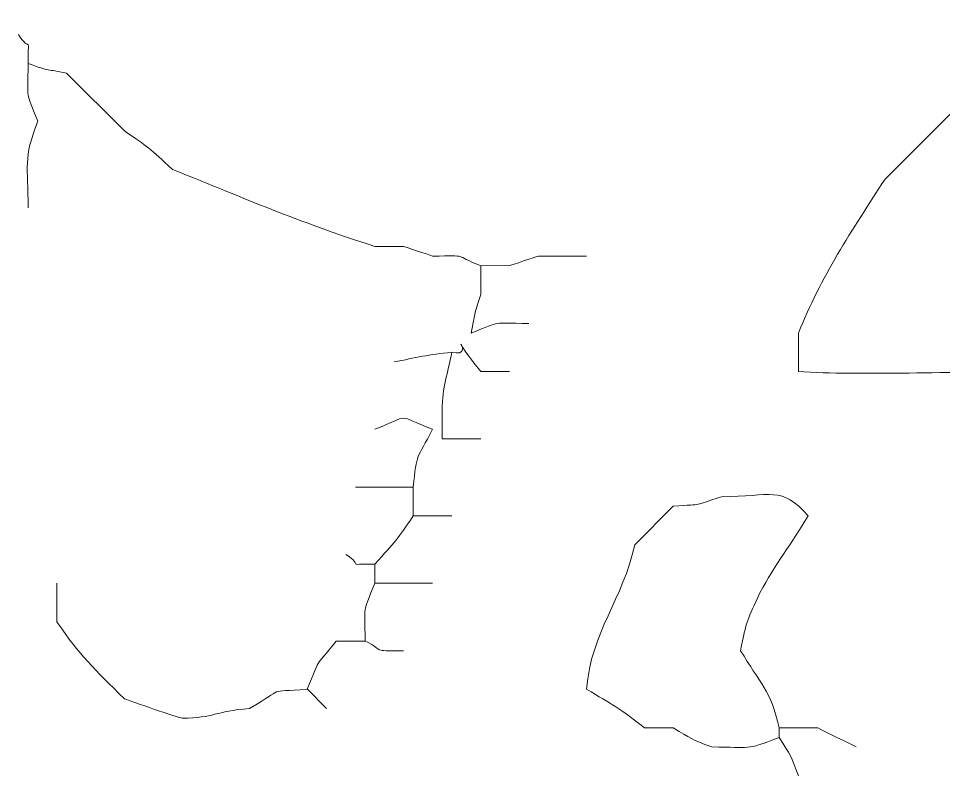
# Model space of a CAD drawing. Header units: centimetres. Extents: x -40.3 to 39, y -29.8 to 28.8.
# Drawn here: x 22.059 to 23.687, y -16.698 to -15.357 of the extents above; entities that cross this region are included whole.
import ezdxf

# ---------------------------------------------------------------- set-up
doc = ezdxf.new("R2010")
doc.units = ezdxf.units.CM
doc.header["$MEASUREMENT"] = 0
doc.layers.add('layer 1', color=7, linetype='Continuous')

msp = doc.modelspace()

# ---------------------------------------------------------------- linework, layer by layer
at = {"layer": 'layer 1', "color": 225, "lineweight": 0}
for points, knots in [([(23.99034, -15.09782), (23.99034, -15.09782), (23.99034, -15.19946), (23.99034, -15.19946), (23.99034, -15.19946), (23.99034, -15.19946), (23.92258, -15.26718), (23.92258, -15.26718), (23.92258, -15.26718), (23.92158, -15.26918), (23.89054, -15.31513), (23.88871, -15.31799), (23.88871, -15.31799), (23.88871, -15.31799), (23.75316, -15.45354), (23.75316, -15.45354), (23.75316, -15.45354), (23.75196, -15.45555), (23.72112, -15.5015), (23.71929, -15.50436), (23.71929, -15.50436), (23.71929, -15.50436), (23.58376, -15.63989), (23.58376, -15.63989), (23.58376, -15.63989), (23.52547, -15.72902), (23.47024, -15.81379), (23.43131, -15.91096), (23.43131, -15.91096), (23.43131, -15.91096), (23.43129, -15.97871), (23.43129, -15.97871), (23.43129, -15.97871), (23.54022, -15.98567), (23.70597, -15.97869), (23.83787, -15.97869), (23.83787, -15.97869), (23.89197, -15.99625), (23.96847, -16.019), (24.02419, -16.0295), (24.02419, -16.0295), (24.08899, -16.08205), (24.09714, -16.07347), (24.1428, -16.14811), (24.1428, -16.14811), (24.05849, -16.21465), (23.95173, -16.25414), (23.85479, -16.31753), (23.85479, -16.31753), (23.80393, -16.37263), (23.805, -16.37784), (23.77011, -16.43611), (23.77011, -16.43611), (23.77011, -16.50154), (23.76686, -16.46936), (23.75316, -16.50389), (23.75316, -16.50389), (23.8374, -16.56079), (23.91389, -16.64768), (23.99034, -16.72413)], [0, 0, 0, 0, 0.0625, 0.0625, 0.0625, 0.0625, 0.125, 0.125, 0.125, 0.125, 0.1875, 0.1875, 0.1875, 0.1875, 0.25, 0.25, 0.25, 0.25, 0.3125, 0.3125, 0.3125, 0.3125, 0.375, 0.375, 0.375, 0.375, 0.4375, 0.4375, 0.4375, 0.4375, 0.5, 0.5, 0.5, 0.5, 0.5625, 0.5625, 0.5625, 0.5625, 0.625, 0.625, 0.625, 0.625, 0.6875, 0.6875, 0.6875, 0.6875, 0.75, 0.75, 0.75, 0.75, 0.8125, 0.8125, 0.8125, 0.8125, 0.875, 0.875, 0.875, 0.875, 1, 1, 1, 1]), ([(22.07595, -15.69073), (22.07597, -15.61564), (22.06701, -15.60499), (22.09289, -15.53825), (22.09289, -15.53825), (22.07038, -15.48026), (22.07597, -15.50626), (22.07597, -15.43662), (22.07597, -15.43662), (22.11577, -15.45092), (22.10779, -15.44601), (22.14373, -15.45354), (22.14373, -15.45354), (22.14373, -15.45354), (22.24537, -15.5552), (22.24537, -15.5552), (22.24537, -15.5552), (22.28667, -15.5828), (22.2904, -15.58634), (22.33008, -15.62292), (22.33008, -15.62292), (22.46627, -15.67756), (22.54135, -15.71162), (22.68582, -15.75849), (22.68582, -15.75849), (22.68582, -15.75849), (22.73664, -15.75847), (22.73664, -15.75847), (22.73664, -15.75847), (22.73764, -15.75888), (22.78466, -15.77439), (22.78748, -15.77539), (22.78748, -15.77539), (22.85554, -15.77542), (22.82099, -15.77249), (22.87219, -15.79236)], [0, 0, 0, 0, 0.1, 0.1, 0.1, 0.1, 0.2, 0.2, 0.2, 0.2, 0.3, 0.3, 0.3, 0.3, 0.4, 0.4, 0.4, 0.4, 0.5, 0.5, 0.5, 0.5, 0.6, 0.6, 0.6, 0.6, 0.7, 0.7, 0.7, 0.7, 0.8, 0.8, 0.8, 0.8, 1, 1, 1, 1]), ([(22.95694, -15.89402), (22.8873, -15.89402), (22.91325, -15.88845), (22.85531, -15.91096), (22.85531, -15.91096), (22.86293, -15.87458), (22.85945, -15.88181), (22.87225, -15.84318), (22.87225, -15.84318), (22.87225, -15.84318), (22.87225, -15.79238), (22.87225, -15.79238), (22.87225, -15.79238), (22.87225, -15.79238), (22.92307, -15.79236), (22.92307, -15.79236), (22.92307, -15.79236), (22.92407, -15.79196), (22.97105, -15.77646), (22.97387, -15.77544), (22.97387, -15.77544), (22.97387, -15.77544), (23.05858, -15.77542), (23.05858, -15.77542)], [0, 0, 0, 0, 0.1428571, 0.1428571, 0.1428571, 0.1428571, 0.2857143, 0.2857143, 0.2857143, 0.2857143, 0.4285714, 0.4285714, 0.4285714, 0.4285714, 0.5714286, 0.5714286, 0.5714286, 0.5714286, 0.7142857, 0.7142857, 0.7142857, 0.7142857, 1, 1, 1, 1]), ([(22.87229, -16.09729), (22.87229, -16.09729), (22.80455, -16.09731), (22.80455, -16.09731), (22.80455, -16.09731), (22.80455, -16.09731), (22.80455, -16.04649), (22.80455, -16.04649), (22.80455, -16.04649), (22.80455, -16.00586), (22.81439, -15.98236), (22.8215, -15.94486), (22.8215, -15.94486), (22.87046, -15.95546), (22.80022, -15.88753), (22.87232, -15.97871), (22.87232, -15.97871), (22.87232, -15.97871), (22.92313, -15.97871), (22.92313, -15.97871)], [0, 0, 0, 0, 0.1666667, 0.1666667, 0.1666667, 0.1666667, 0.3333333, 0.3333333, 0.3333333, 0.3333333, 0.5, 0.5, 0.5, 0.5, 0.6666667, 0.6666667, 0.6666667, 0.6666667, 1, 1, 1, 1]), ([(22.68582, -16.08036), (22.75256, -16.05445), (22.7208, -16.05445), (22.78746, -16.08036), (22.78746, -16.08036), (22.76016, -16.13357), (22.75965, -16.12064), (22.75361, -16.182), (22.75361, -16.182), (22.75361, -16.182), (22.75359, -16.23284), (22.75359, -16.23284), (22.75359, -16.23284), (22.75359, -16.23284), (22.82135, -16.23284), (22.82135, -16.23284)], [0, 0, 0, 0, 0.2, 0.2, 0.2, 0.2, 0.4, 0.4, 0.4, 0.4, 0.6, 0.6, 0.6, 0.6, 1, 1, 1, 1]), ([(23.39733, -16.62249), (23.33516, -16.64663), (23.35033, -16.6394), (23.27877, -16.6394), (23.27877, -16.6394), (23.24202, -16.62619), (23.24302, -16.62442), (23.21099, -16.60555), (23.21099, -16.60555), (23.21099, -16.60555), (23.16019, -16.60553), (23.16019, -16.60553), (23.16019, -16.60553), (23.11644, -16.57102), (23.10355, -16.56472), (23.05855, -16.53778), (23.05855, -16.53778), (23.06632, -16.4366), (23.12314, -16.37908), (23.14324, -16.28368), (23.14324, -16.28368), (23.14324, -16.28368), (23.21101, -16.21591), (23.21101, -16.21591), (23.21101, -16.21591), (23.26917, -16.21132), (23.24155, -16.21651), (23.2957, -16.19899), (23.2957, -16.19899), (23.38329, -16.19897), (23.40139, -16.17839), (23.44817, -16.23286), (23.44817, -16.23286), (23.41951, -16.28148), (23.39061, -16.31768), (23.36348, -16.36839), (23.36348, -16.36839), (23.3422, -16.41417), (23.33945, -16.41786), (23.32961, -16.47002), (23.32961, -16.47002), (23.36205, -16.525), (23.38367, -16.5406), (23.39733, -16.60557)], [0, 0, 0, 0, 0.0833333, 0.0833333, 0.0833333, 0.0833333, 0.1666667, 0.1666667, 0.1666667, 0.1666667, 0.25, 0.25, 0.25, 0.25, 0.3333333, 0.3333333, 0.3333333, 0.3333333, 0.4166667, 0.4166667, 0.4166667, 0.4166667, 0.5, 0.5, 0.5, 0.5, 0.5833333, 0.5833333, 0.5833333, 0.5833333, 0.6666667, 0.6666667, 0.6666667, 0.6666667, 0.75, 0.75, 0.75, 0.75, 0.8333333, 0.8333333, 0.8333333, 0.8333333, 1, 1, 1, 1]), ([(22.635, -16.3006), (22.67013, -16.32246), (22.62903, -16.31753), (22.68582, -16.31753), (22.68582, -16.31753), (22.68582, -16.31753), (22.68582, -16.3514), (22.68582, -16.3514), (22.68582, -16.3514), (22.68582, -16.3514), (22.78746, -16.35142), (22.78746, -16.35142)], [0, 0, 0, 0, 0.25, 0.25, 0.25, 0.25, 0.5, 0.5, 0.5, 0.5, 1, 1, 1, 1]), ([(22.12677, -16.35142), (22.12677, -16.35142), (22.12677, -16.41918), (22.12677, -16.41918), (22.12677, -16.41918), (22.16653, -16.47796), (22.19222, -16.50159), (22.24537, -16.55469), (22.24537, -16.55469), (22.25719, -16.55879), (22.34154, -16.58858), (22.347, -16.58856), (22.347, -16.58856), (22.40429, -16.58856), (22.40418, -16.57633), (22.46561, -16.57166), (22.46561, -16.57166), (22.53138, -16.53369), (22.49224, -16.5435), (22.56724, -16.53776), (22.56724, -16.53776), (22.59149, -16.47864), (22.57691, -16.50411), (22.61808, -16.45307), (22.61808, -16.45307), (22.61808, -16.45307), (22.6689, -16.45305), (22.6689, -16.45305)], [0, 0, 0, 0, 0.125, 0.125, 0.125, 0.125, 0.25, 0.25, 0.25, 0.25, 0.375, 0.375, 0.375, 0.375, 0.5, 0.5, 0.5, 0.5, 0.625, 0.625, 0.625, 0.625, 0.75, 0.75, 0.75, 0.75, 1, 1, 1, 1]), ([(22.68582, -16.35142), (22.66333, -16.40941), (22.6689, -16.38343), (22.6689, -16.45305), (22.6689, -16.45305), (22.70793, -16.47186), (22.67622, -16.47002), (22.73664, -16.47002)], [0, 0, 0, 0, 0.3333333, 0.3333333, 0.3333333, 0.3333333, 1, 1, 1, 1]), ([(23.43135, -16.69022), (23.41848, -16.65485), (23.41752, -16.65395), (23.39744, -16.62249), (23.39744, -16.62249), (23.39744, -16.62249), (23.39744, -16.60555), (23.39744, -16.60555), (23.39744, -16.60555), (23.39744, -16.60555), (23.46522, -16.60553), (23.46522, -16.60553), (23.46522, -16.60553), (23.476, -16.61172), (23.52123, -16.63327), (23.53296, -16.63942)], [0, 0, 0, 0, 0.2, 0.2, 0.2, 0.2, 0.4, 0.4, 0.4, 0.4, 0.6, 0.6, 0.6, 0.6, 1, 1, 1, 1])]:
    msp.add_open_spline(points, degree=3, knots=knots, dxfattribs=at)
for points in [[(22.05913, -15.3858), (22.08101, -15.42093), (22.07608, -15.37983), (22.07608, -15.43662)], [(22.71984, -15.96185), (22.75749, -15.95472), (22.78125, -15.94797), (22.82148, -15.94492)], [(22.65201, -16.18202), (22.65201, -16.18202), (22.75365, -16.182), (22.75365, -16.182)], [(22.68582, -16.31753), (22.7224, -16.27785), (22.72597, -16.27414), (22.75356, -16.23284)], [(22.56737, -16.53776), (22.56737, -16.53776), (22.60126, -16.57166), (22.60126, -16.57166)]]:
    msp.add_open_spline(points, degree=3, dxfattribs=at)

doc.saveas('drawing.dxf')
